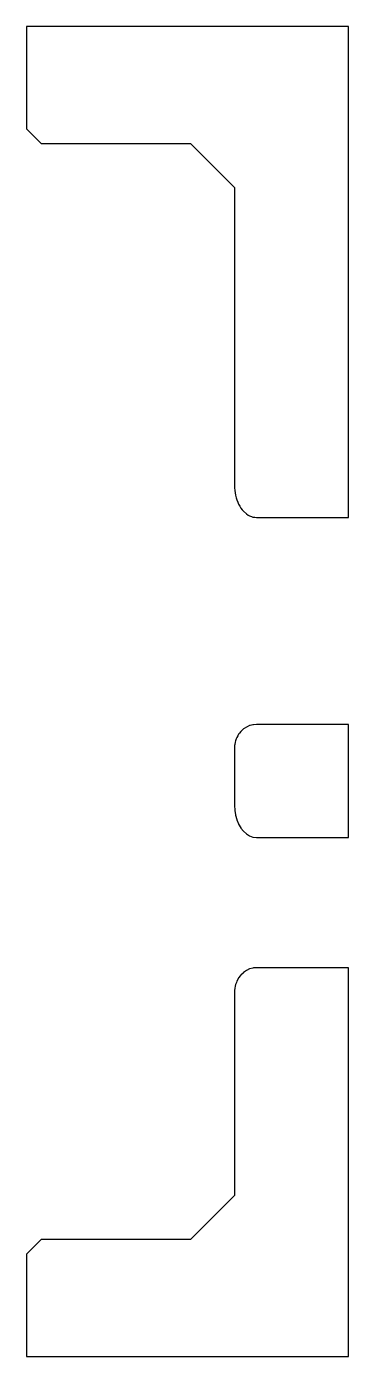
# Model space of a CAD drawing. Header units: metres. Extents: x 0 to 47.5, y 0 to 45.5.
# Drawn here: x 0 to 11, y 0 to 45.5 of the extents above.
import ezdxf

# ---------------------------------------------------------------- set-up
doc = ezdxf.new("R2010")
doc.units = ezdxf.units.M

msp = doc.modelspace()

# ---------------------------------------------------------------- linework, layer by layer
for p, q in [((11, 45.5), (0, 45.5)), ((0, 45.5), (0, 42)), ((11, 28.7062), (11, 45.5)), ((0, 42), (0.5, 41.5)), ((0.5, 41.5), (5.60409, 41.5)), ((5.60409, 41.5), (7.10409, 40)), ((7.10409, 40), (7.10409, 29.8036)), ((7.10409, 29.8036), (7.10866, 29.7185)), ((7.10866, 29.7185), (7.11332, 29.6319)), ((7.11332, 29.6319), (7.12728, 29.5468)), ((7.12728, 29.5468), (7.14079, 29.4645)), ((7.14079, 29.4645), (7.16422, 29.3817)), ((7.16422, 29.3817), (7.18583, 29.3054)), ((7.18583, 29.3054), (7.21851, 29.2274)), ((7.21851, 29.2274), (7.24732, 29.1586)), ((7.24732, 29.1586), (7.28872, 29.0876)), ((7.28872, 29.0876), (7.32376, 29.0276)), ((7.32376, 29.0276), (7.37302, 28.9661)), ((7.37302, 28.9661), (7.41325, 28.9158)), ((7.41325, 28.9158), (7.51359, 28.8258)), ((7.51359, 28.8258), (7.57485, 28.7887)), ((7.57485, 28.7887), (7.62232, 28.7599)), ((7.62232, 28.7599), (7.68723, 28.7371)), ((7.68723, 28.7371), (7.73676, 28.7197)), ((7.73676, 28.7197), (7.80352, 28.712)), ((7.80352, 28.712), (7.85409, 28.7062)), ((7.85409, 28.7062), (11, 28.7062)), ((7.35582, 21.4144), (7.32376, 21.3847)), ((7.41325, 21.4676), (7.35582, 21.4144)), ((7.44206, 21.4867), (7.41325, 21.4676)), ((7.51359, 21.5343), (7.44206, 21.4867)), ((7.53822, 21.5453), (7.51359, 21.5343)), ((7.62232, 21.5831), (7.53822, 21.5453)), ((7.64293, 21.5885), (7.62232, 21.5831)), ((7.73676, 21.6129), (7.64293, 21.5885)), ((7.75449, 21.6144), (7.73676, 21.6129)), ((7.85409, 21.6229), (7.75449, 21.6144)), ((11, 21.6229), (7.85409, 21.6229)), ((11, 17.7562), (11, 21.6229)), ((7.11332, 20.9369), (7.11114, 20.9068)), ((7.13212, 21.0218), (7.11332, 20.9369)), ((7.14079, 21.061), (7.13212, 21.0218)), ((7.1679, 21.1319), (7.14079, 21.061)), ((7.18583, 21.1789), (7.1679, 21.1319)), ((7.21773, 21.2353), (7.18583, 21.1789)), ((7.24732, 21.2877), (7.21773, 21.2353)), ((7.28069, 21.33), (7.24732, 21.2877)), ((7.32376, 21.3847), (7.28069, 21.33)), ((7.11114, 20.9068), (7.10409, 20.8097)), ((7.10409, 20.8097), (7.10409, 18.8536)), ((7.10409, 18.8536), (7.11263, 18.6948)), ((7.11263, 18.6948), (7.11332, 18.6819)), ((7.11332, 18.6819), (7.1389, 18.526)), ((7.1389, 18.526), (7.14079, 18.5145)), ((7.14079, 18.5145), (7.18299, 18.3654)), ((7.18299, 18.3654), (7.18583, 18.3554)), ((7.18583, 18.3554), (7.24377, 18.2171)), ((7.24377, 18.2171), (7.24732, 18.2086)), ((7.24732, 18.2086), (7.31971, 18.0846)), ((7.31971, 18.0846), (7.32376, 18.0776)), ((7.32376, 18.0776), (7.41325, 17.9658)), ((7.41325, 17.9658), (7.51359, 17.8758)), ((7.51359, 17.8758), (7.61765, 17.8128)), ((7.61765, 17.8128), (7.62232, 17.8099)), ((7.62232, 17.8099), (7.73201, 17.7714)), ((7.73201, 17.7714), (7.73676, 17.7697)), ((7.73676, 17.7697), (7.85409, 17.7562)), ((7.85409, 17.7562), (11, 17.7562)), ((7.51359, 13.2016), (7.4539, 13.1578)), ((7.51947, 13.2045), (7.51359, 13.2016)), ((7.62232, 13.2555), (7.51947, 13.2045)), ((7.63593, 13.2594), (7.62232, 13.2555)), ((7.73676, 13.2884), (7.63593, 13.2594)), ((7.75499, 13.2901), (7.73676, 13.2884)), ((7.85409, 13.2995), (7.75499, 13.2901)), ((11, 13.2995), (7.85409, 13.2995)), ((11, 0), (11, 13.2995)), ((7.17007, 12.7982), (7.14079, 12.721)), ((7.18583, 12.8398), (7.17007, 12.7982)), ((7.23278, 12.9234), (7.18583, 12.8398)), ((7.24732, 12.9494), (7.23278, 12.9234)), ((7.31391, 13.0345), (7.24732, 12.9494)), ((7.32376, 13.0471), (7.31391, 13.0345)), ((7.41036, 13.1279), (7.32376, 13.0471)), ((7.41325, 13.1306), (7.41036, 13.1279)), ((7.4539, 13.1578), (7.41325, 13.1306)), ((7.10802, 12.5224), (7.10409, 12.4678)), ((7.10409, 12.4678), (7.10409, 5.5)), ((7.11332, 12.596), (7.10802, 12.5224)), ((7.12805, 12.663), (7.11332, 12.596)), ((7.14079, 12.721), (7.12805, 12.663)), ((7.10409, 5.5), (5.60409, 4)), ((0.5, 4), (0, 3.5)), ((5.60409, 4), (0.5, 4)), ((0, 3.5), (0, 0)), ((0, 0), (11, 0))]:
    msp.add_line(p, q)

doc.saveas('drawing.dxf')
